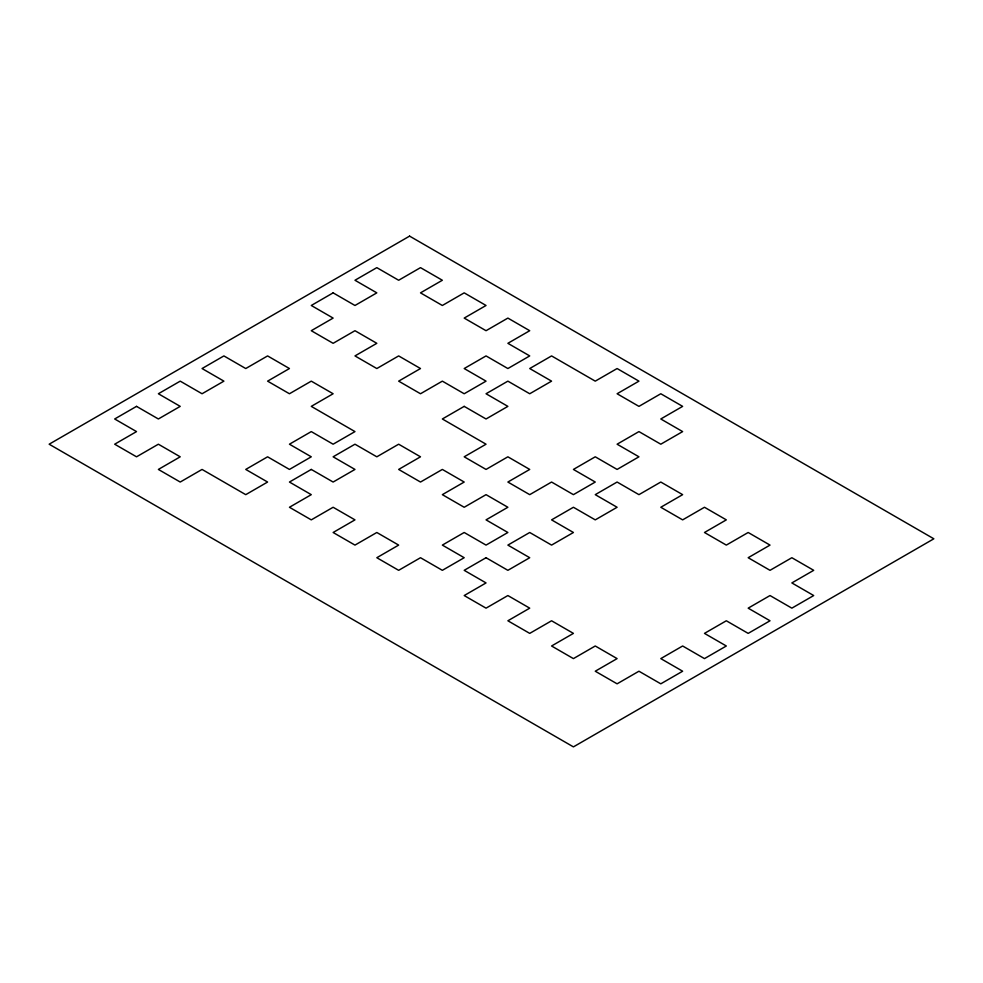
<?xml version="1.0" encoding="UTF-8"?>
<svg xmlns="http://www.w3.org/2000/svg" width="983" height="983" viewBox="0 0 983 983"><rect width="100%" height="100%" fill="white"/><g stroke="black" fill="none" stroke-linecap="round" stroke-linejoin="round"><path stroke-width="1.47" d="M409.579 236.117L49.15 444.205L573.421 746.883L933.85 538.795L409.579 236.117M136.526 406.372L114.679 418.979L136.526 431.598L114.679 444.205L136.526 456.812L158.374 444.205L180.221 456.812L158.374 469.432L180.221 482.039L202.056 469.432L245.75 494.658L267.597 482.039L245.75 469.432L267.597 456.812L289.444 469.432L311.279 456.812L289.444 444.205L311.279 431.598L333.126 444.205L354.974 431.598L311.279 406.372L333.126 393.753L311.279 381.146L289.444 393.753L267.597 381.146L289.444 368.539L267.597 355.92L245.75 368.539L223.903 355.92L202.056 368.539L223.903 381.146L202.056 393.753L180.221 381.146L158.374 393.753L180.221 406.372L158.374 418.979L136.526 406.372M333.126 292.86L311.279 305.48L333.126 318.087L311.279 330.706L333.126 343.313L354.974 330.706L376.821 343.313L354.974 355.92L376.821 368.539L398.656 355.92L420.503 368.539L398.656 381.146L420.503 393.753L442.35 381.146L464.197 393.753L486.044 381.146L464.197 368.539L486.044 355.92L507.879 368.539L529.726 355.92L507.879 343.313L529.726 330.706L507.879 318.087L486.044 330.706L464.197 318.087L486.044 305.48L464.197 292.86L442.35 305.48L420.503 292.86L442.35 280.253L420.503 267.646L398.656 280.253L376.821 267.646L354.974 280.253L376.821 292.86L354.974 305.48L333.126 292.86M311.279 469.432L289.444 482.039L311.279 494.658L289.444 507.265L311.279 519.872L333.126 507.265L354.974 519.872L333.126 532.491L354.974 545.098L376.821 532.491L398.656 545.098L376.821 557.717L398.656 570.324L420.503 557.717L442.35 570.324L464.197 557.717L442.35 545.098L464.197 532.491L486.044 545.098L507.879 532.491L486.044 519.872L507.879 507.265L486.044 494.658L464.197 507.265L442.35 494.658L464.197 482.039L442.35 469.432L420.503 482.039L398.656 469.432L420.503 456.812L398.656 444.205L376.821 456.812L354.974 444.205L333.126 456.812L354.974 469.432L333.126 482.039L311.279 469.432M464.197 406.372L442.35 418.979L486.044 444.205L464.197 456.812L486.044 469.432L507.879 456.812L529.726 469.432L507.879 482.039L529.726 494.658L551.574 482.039L573.421 494.658L595.256 482.039L573.421 469.432L595.256 456.812L617.103 469.432L638.95 456.812L617.103 444.205L638.95 431.598L660.797 444.205L682.644 431.598L660.797 418.979L682.644 406.372L660.797 393.753L638.95 406.372L617.103 393.753L638.95 381.146L617.103 368.539L595.256 381.146L551.574 355.92L529.726 368.539L551.574 381.146L529.726 393.753L507.879 381.146L486.044 393.753L507.879 406.372L486.044 418.979L464.197 406.372M486.044 557.717L464.197 570.324L486.044 582.931L464.197 595.551L486.044 608.158L507.879 595.551L529.726 608.158L507.879 620.777L529.726 633.384L551.574 620.777L573.421 633.384L551.574 645.991L573.421 658.61L595.256 645.991L617.103 658.61L595.256 671.217L617.103 683.824L638.95 671.217L660.797 683.824L682.644 671.217L660.797 658.61L682.644 645.991L704.479 658.61L726.326 645.991L704.479 633.384L726.326 620.777L748.174 633.384L770.021 620.777L748.174 608.158L770.021 595.551L791.856 608.158L813.703 595.551L791.856 582.931L813.703 570.324L791.856 557.717L770.021 570.324L748.174 557.717L770.021 545.098L748.174 532.491L726.326 545.098L704.479 532.491L726.326 519.872L704.479 507.265L682.644 519.872L660.797 507.265L682.644 494.658L660.797 482.039L638.95 494.658L617.103 482.039L595.256 494.658L617.103 507.265L595.256 519.872L573.421 507.265L551.574 519.872L573.421 532.491L551.574 545.098L529.726 532.491L507.879 545.098L529.726 557.717L507.879 570.324L486.044 557.717"/></g></svg>
